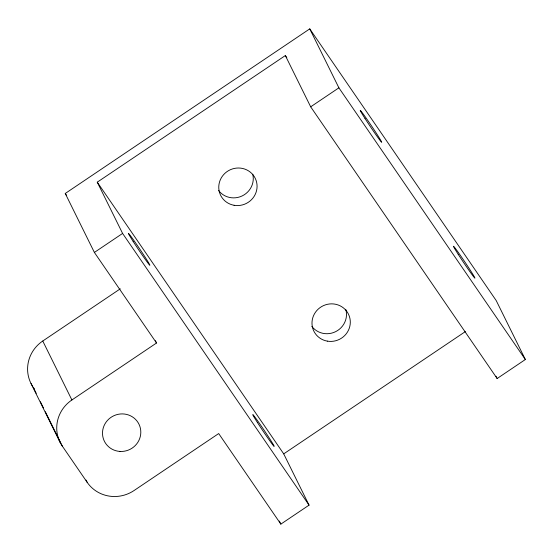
<?xml version="1.0" encoding="UTF-8"?>
<svg xmlns="http://www.w3.org/2000/svg" width="553" height="553" viewBox="0 0 553 553"><rect width="100%" height="100%" fill="white"/><g stroke="black" fill="none" stroke-linecap="round" stroke-linejoin="round"><path stroke-width="0.83" d="M62.33 446.133A34.03 32.931 -26.3 0 1 71.897 399.971L156.534 342.998L94.383 252.431L65.247 193.474L309.756 28.874L496.214 300.569L525.35 359.526L497.14 378.522L310.682 106.819L285.341 55.556L97.259 182.172L122.6 233.435L309.051 505.138L280.841 524.126L218.691 433.559L134.047 490.539A34.03 32.931 -26.3 0 1 87.194 482.361L62.33 446.133L45.305 411.681M94.383 252.431L122.6 233.435M310.682 106.819L338.892 87.83L309.756 28.874M32.717 386.464A34.03 32.931 -26.3 0 1 42.761 341.014L120.284 288.825M309.051 505.138L283.717 453.868L465.363 331.586M338.892 87.83L525.35 359.526M285.341 55.556L286.807 57.685M97.259 182.172L283.717 453.868M65.247 193.474L66.706 195.596M34.168 388.6L33.194 387.176L36.221 393.301M496 376.227L497.14 378.522M279.327 521.064L280.841 524.126M155.4 340.696L156.534 342.998M42.761 341.014L71.897 399.971M86.054 480.066L87.194 482.361M40.383 401.727L43.41 407.851M31.003 383.471L60.139 442.428M345.763 309.307A19.286 18.664 -26.3 0 1 335.733 331.613A19.286 18.664 -26.3 0 1 311.83 326.367M252.749 174.243A19.286 18.664 -26.3 0 1 242.124 195.949A19.286 18.664 -26.3 0 1 218.601 190.515M119.946 451.428A19.286 18.664 -26.3 0 0 139.038 424.338A19.286 18.664 -26.3 0 0 105.982 422.278A19.286 18.664 -26.3 0 0 119.946 451.428M257.463 422.568A19.286 0.671 56.1 0 0 274.17 446.375A19.286 0.671 56.1 0 0 258.59 422.181A19.286 0.671 56.1 0 0 257.463 422.568M133.155 241.433A19.286 0.671 56.1 0 0 149.87 265.24A19.286 0.671 56.1 0 0 134.289 241.046A19.286 0.671 56.1 0 0 133.155 241.433M364.994 118.466A19.286 0.671 56.1 0 0 381.701 142.273A19.286 0.671 56.1 0 0 366.127 118.079A19.286 0.671 56.1 0 0 364.994 118.466M458.216 254.318A19.286 0.671 56.1 0 0 474.93 278.124A19.286 0.671 56.1 0 0 459.349 253.931A19.286 0.671 56.1 0 0 458.216 254.318M234.085 205.281A19.286 18.664 -26.3 0 0 256.094 180.375A19.286 18.664 -26.3 0 0 223.571 174.7A19.286 18.664 -26.3 0 0 234.085 205.281M327.307 341.132A19.286 18.664 -26.3 0 0 349.323 316.226A19.286 18.664 -26.3 0 0 316.8 310.551A19.286 18.664 -26.3 0 0 327.307 341.132"/></g></svg>
